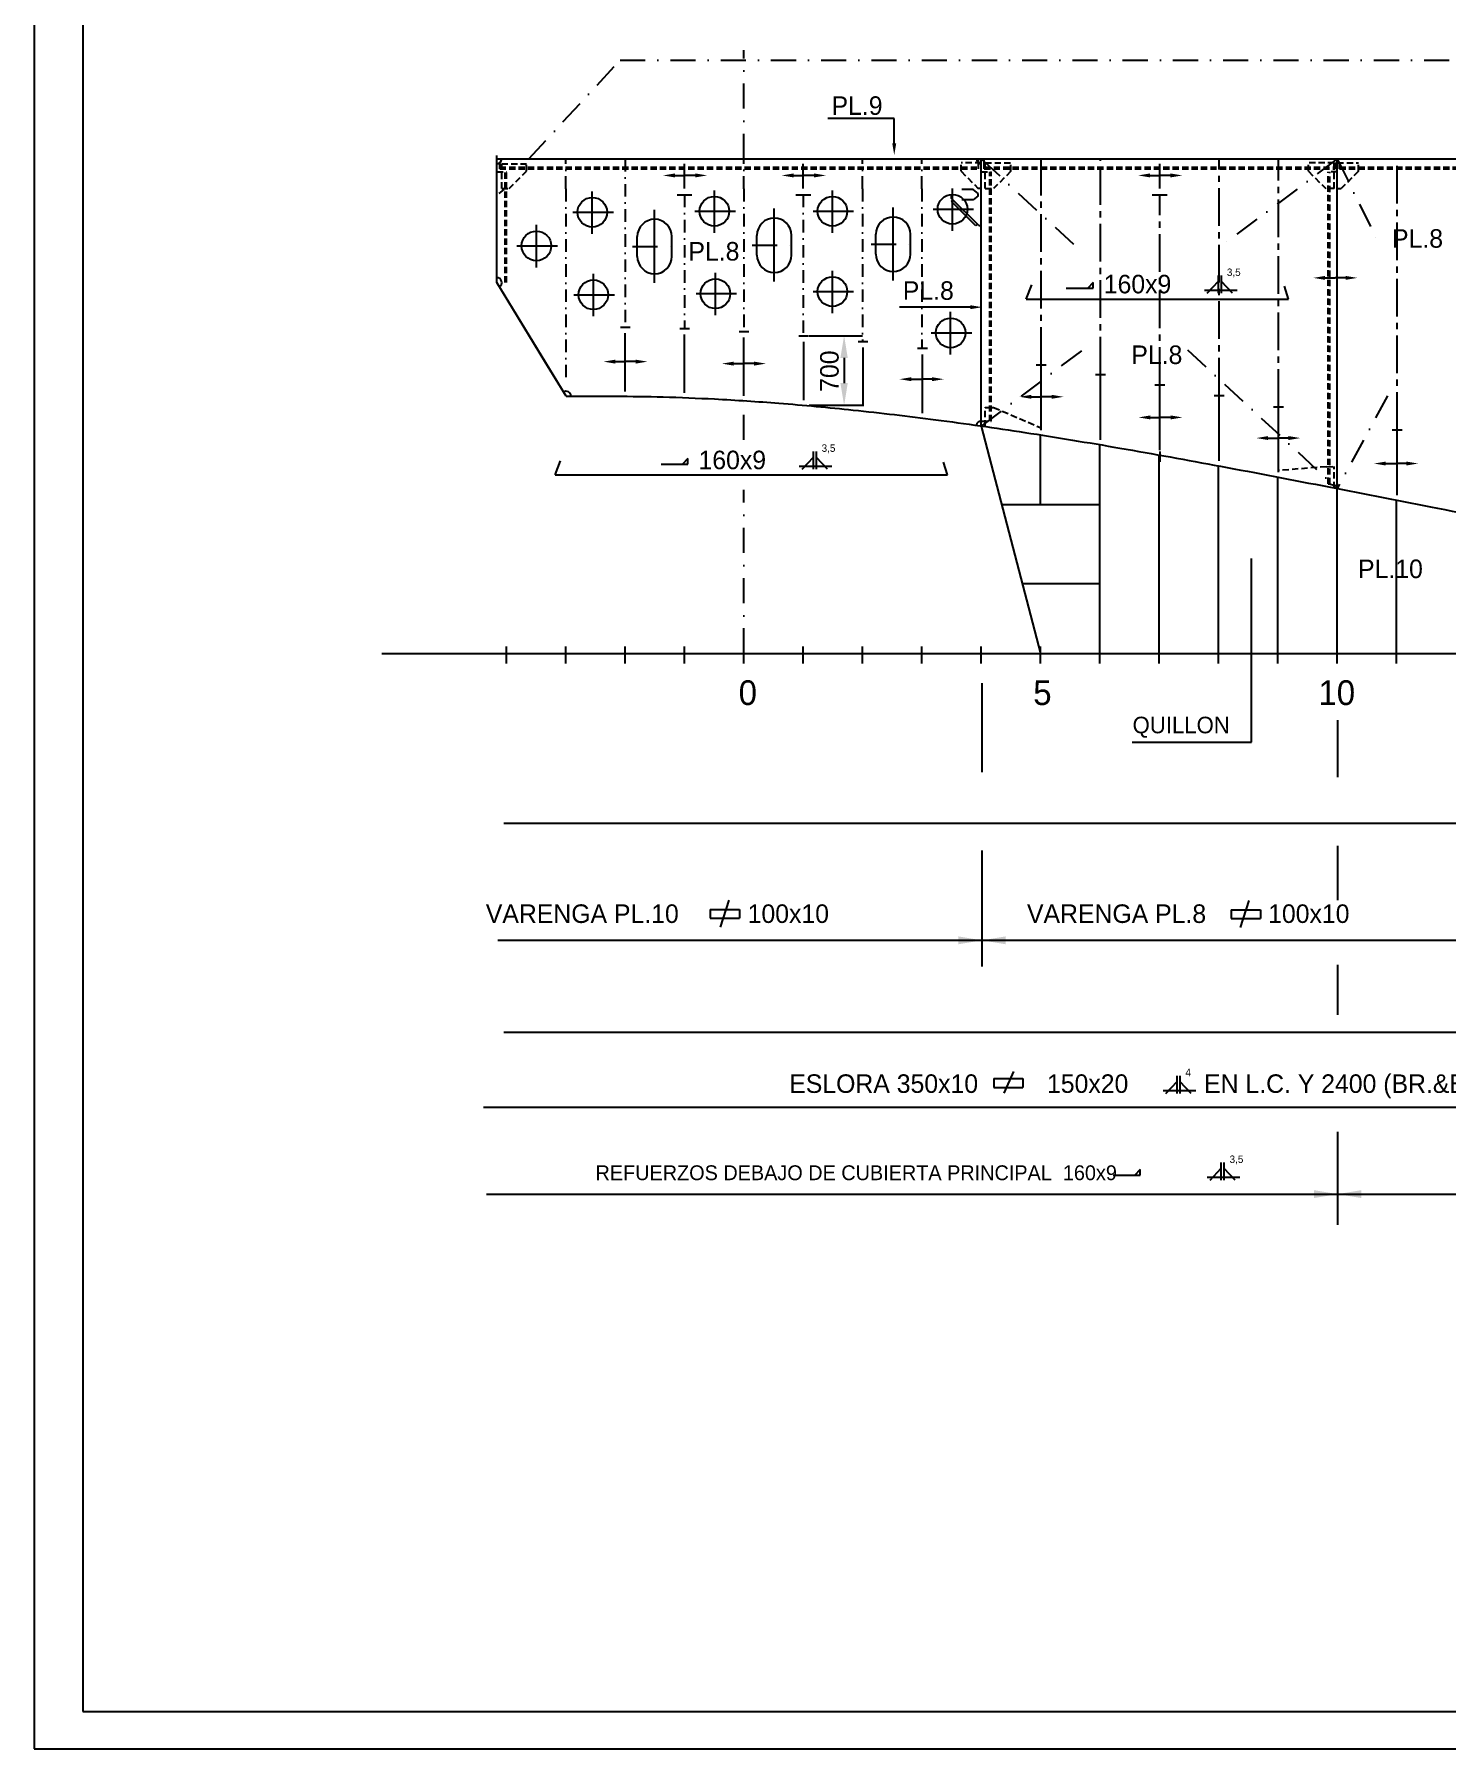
# Model space of a CAD drawing. Extents: x 14736 to 103911, y 8343 to 39843.
# Drawn here: x 14736 to 29018, y 8343 to 25678 of the extents above; entities that cross this region are included whole.
import ezdxf
from ezdxf.enums import TextEntityAlignment as Align

# ---------------------------------------------------------------- set-up
doc = ezdxf.new("R2010")
doc.units = 0
doc.header["$LTSCALE"] = 20
doc.header["$MEASUREMENT"] = 0
for name, pattern in [('CENTRO2', [28.575, 19.05, -3.175, 3.175, -3.175]), ('RAYITAS2', [4.7625, 3.175, -1.5875]), ('TRAZO_Y_PUNTO', [25.4, 12.7, -6.35, 0, -6.35]), ('TRAZO_Y_PUNTO2', [12.7, 6.35, -3.175, 0, -3.175])]:
    doc.linetypes.add(name, pattern=pattern)
doc.layers.get('0').update_dxf_attribs({"linetype": 'CONTINUOUS'})
doc.layers.get('DEFPOINTS').update_dxf_attribs({"linetype": 'CONTINUOUS'})
doc.layers.add('BORDE', color=7, linetype='CONTINUOUS')
doc.layers.add('TRAZAS', color=7, linetype='CONTINUOUS')
doc.styles.get("Standard").update_dxf_attribs({"font": 'Gothic.TTF'})
doc.dimstyles.new('CN', dxfattribs={"dimscale": 75, "dimtxt": 2.5, "dimasz": 3, "dimexe": 2.5, "dimexo": 2, "dimgap": 0.018, "dimtad": 1, "dimdec": 4, "dimlfac": 75, "dimzin": 12, "dimdsep": 46, "dimtxsty": 'Standard', "dimcen": 0.018, "dimclrd": 1, "dimclre": 1, "dimclrt": 3, "dimadec": 0, "dimazin": 0, "dimtfac": 0.2, "dimtdec": 4, "dimtmove": 2, "dimatfit": 3, "dimfxl": 0, "dimtolj": 1, "dimtzin": 12, "dimarcsym": 0})

# ---------------------------------------------------------------- blocks, each defined once
blk = doc.blocks.new('*D20')
at = {"color": 1, "linetype": 'ByBlock'}
for p, q in [((22573, 22630), (23112, 22630)), ((22925, 22405), (22925, 22152)), ((22573, 21927), (23112, 21927))]:
    blk.add_line(p, q, dxfattribs=at)
for points in [[(22887, 22405), (22962, 22405), (22925, 22630)], [(22887, 22152), (22962, 22152), (22925, 21927)]]:
    blk.add_solid(points, dxfattribs=at)
at = {"layer": 'DEFPOINTS', "color": 0, "linetype": 'ByBlock'}
for p in [(22423, 22630), (22423, 21927), (22925, 21927)]:
    blk.add_point(p, dxfattribs=at)
at = {"color": 3, "linetype": 'ByBlock'}
blk.add_text('700', height=187.5, rotation=90, dxfattribs=at).set_placement((22776, 22272), align=Align.MIDDLE_CENTER)

msp = doc.modelspace()

# ---------------------------------------------------------------- linework, layer by layer
at = {"color": 3}
for p, q in [((14735.8149593, 39842.942215), (14735.8149593, 8342.942215)), ((24412.1284013, 21904.9470882), (24437.1284013, 21904.9470882)), ((26116.5713634, 21459.4773166), (26116.5713634, 21353.5334514)), ((21572.0376467, 16829.0961122), (21866.8977358, 16829.0961122)), ((21572.0376467, 16829.0961122), (21866.8977358, 16829.0961122)), ((21572.0376467, 16829.0961122), (21572.0376467, 16740.138101)), ((21572.0376467, 16829.0961122), (21572.0376467, 16740.138101)), ((21757.9587234, 16923.5542997), (21671.0993676, 16650.1204997)), ((21866.8977358, 16829.0961122), (21866.8977358, 16740.138101)), ((21866.8977358, 16829.0961122), (21866.8977358, 16740.138101)), ((26839.9801233, 16826.1734554), (27134.8402124, 16826.1734554)), ((26839.9801233, 16826.1734554), (26839.9801233, 16737.2154442)), ((27017.8891265, 16920.6316429), (26931.0297707, 16647.1978429)), ((27134.8402124, 16826.1734554), (27134.8402124, 16737.2154442)), ((21572.0376467, 16740.138101), (21866.8977358, 16740.138101)), ((21572.0376467, 16740.138101), (21866.8977358, 16740.138101)), ((26839.9801233, 16737.2154442), (27134.8402124, 16737.2154442)), ((24438.2156294, 15118.755079), (24438.2156294, 15029.7970678)), ((24438.2156294, 15118.755079), (24438.2156294, 15029.7970678)), ((24438.2156294, 15118.755079), (24733.0757185, 15118.755079)), ((24438.2156294, 15118.755079), (24733.0757185, 15118.755079)), ((24638.4979161, 15191.0332593), (24541.1386109, 14971.4185768)), ((24638.4979161, 15191.0332593), (24541.1386109, 14971.4185768)), ((24733.0757185, 15118.755079), (24733.0757185, 15029.7970678)), ((24733.0757185, 15118.755079), (24733.0757185, 15029.7970678)), ((24438.2156294, 15029.7970678), (24733.0757185, 15029.7970678)), ((24438.2156294, 15029.7970678), (24733.0757185, 15029.7970678)), ((14735.8149593, 8342.942215), (103910.8149593, 8342.942215))]:
    msp.add_line(p, q, dxfattribs=at)
at = {"color": 2}
for p, q in [((15228.359857, 39467.942215), (15228.359857, 8717.942215)), ((24767.0764904, 23001.4378828), (24822.1561884, 23143.6368051)), ((25171.1992425, 23110.6861411), (25443.5828583, 23110.6861411)), ((25443.5828583, 23166.8542896), (25389.8544047, 23110.6861411)), ((25443.5828583, 23110.6861411), (25443.5828583, 23166.8542896)), ((27420.0833833, 23001.4378828), (27378.7738799, 23129.8757568)), ((20002.4906632, 21223.1454517), (20057.5703612, 21365.344374)), ((21073.3394269, 21332.3937099), (21345.7230428, 21332.3937099)), ((21345.7230428, 21388.5618585), (21291.9945892, 21332.3937099)), ((21345.7230428, 21332.3937099), (21345.7230428, 21388.5618585)), ((23971.854436, 21223.1454517), (23930.5449326, 21351.5833257)), ((25645.3463927, 14143.4545381), (25917.7300085, 14143.4545381)), ((25917.7300085, 14199.6226867), (25864.0015549, 14143.4545381)), ((25917.7300085, 14143.4545381), (25917.7300085, 14199.6226867)), ((15228.359857, 8717.942215), (103535.8149593, 8717.942215))]:
    msp.add_line(p, q, dxfattribs=at)
at = {"color": 6, "linetype": 'TRAZO_Y_PUNTO'}
for p, q in [((21912.1284013, 24418.0864731), (21912.1284013, 25516.5418391)), ((19737.3045798, 24418.0864731), (20660.6151985, 25418.0864731)), ((20660.6151985, 25418.0864731), (48912.1284013, 25418.0864731)), ((24312.1284013, 24418.0864731), (25284.2005388, 23518.0356354)), ((27912.1284013, 24418.0864731), (26712.420798, 23518.0356354)), ((27912.1284013, 24418.0864731), (28351.6949798, 23518.0356354)), ((19437.1284013, 24068.0864731), (19487.9820025, 24107.0864731)), ((24230.4399223, 24108.5127493), (24114.9147161, 24108.5127493)), ((24281.2935235, 24069.5127493), (24230.4399223, 24108.5127493)), ((24230.297304, 24005.5127493), (24114.9147161, 24005.5127493)), ((24281.2935235, 24044.5127493), (24230.297304, 24005.5127493)), ((25324.5556355, 22476.8242613), (24312.1284013, 21717.2758699)), ((26397.7492697, 22486.9902742), (27912.1284013, 21084.8122327)), ((28418.1740127, 22021.917122), (27912.1284013, 21084.8122327)), ((21912.1284013, 21577.7539896), (21912.1284013, 21973.4005097)), ((21912.1284013, 19418.0864731), (21912.1284013, 21070.444139))]:
    msp.add_line(p, q, dxfattribs=at)
at = {"color": 1}
for p, q in [((23431.9013708, 24826.4846411), (22759.2287956, 24826.4846411)), ((23431.9013708, 24576.0619772), (23431.9013708, 24826.4846411)), ((21213.5775218, 24250.9573741), (21316.7290929, 24250.9573741)), ((21419.8806639, 24250.9573741), (21316.7290929, 24250.9573741)), ((22414.3520481, 24250.9573741), (22517.5036191, 24250.9573741)), ((22620.6551902, 24250.9573741), (22517.5036191, 24250.9573741)), ((26018.6239964, 24250.9573741), (26121.7755674, 24250.9573741)), ((26224.9271385, 24250.9573741), (26121.7755674, 24250.9573741)), ((27788.8879747, 23215.0826236), (27892.0395458, 23215.0826236)), ((27995.1911168, 23215.0826236), (27892.0395458, 23215.0826236)), ((24200.759546, 22918.6500315), (23486.5426529, 22918.6500315)), ((24767.0764904, 23001.4378828), (27420.0833833, 23001.4378828)), ((20610.4303929, 22368.1332575), (20713.581964, 22368.1332575)), ((20816.733535, 22368.1332575), (20713.581964, 22368.1332575)), ((21808.7110547, 22348.1078462), (21911.8626257, 22348.1078462)), ((22015.0141968, 22348.1078462), (21911.8626257, 22348.1078462)), ((23606.1956867, 22190.6454043), (23709.3472578, 22190.6454043)), ((23812.4988288, 22190.6454043), (23709.3472578, 22190.6454043)), ((24817.7944848, 22012.6761617), (24920.9460558, 22012.6761617)), ((25024.0976269, 22012.6761617), (24920.9460558, 22012.6761617)), ((26020.9646415, 21804.0952934), (26124.1162126, 21804.0952934)), ((26227.2677836, 21804.0952934), (26124.1162126, 21804.0952934)), ((27211.8575639, 21595.514667), (27315.009135, 21595.514667)), ((27418.160706, 21595.514667), (27315.009135, 21595.514667)), ((28402.7500886, 21337.8560186), (28505.9016596, 21337.8560186)), ((28609.0532307, 21337.8560186), (28505.9016596, 21337.8560186)), ((20002.4906632, 21223.1454517), (23971.854436, 21223.1454517)), ((27044.0801941, 18519.4342676), (27044.0801941, 20376.5905765)), ((24318.7224301, 19117.8958657), (24318.7224301, 18217.360546)), ((25836.8070885, 18519.4342676), (27044.0801941, 18519.4342676)), ((24318.7224301, 17425.9808294), (24318.7224301, 16252.5559393))]:
    msp.add_line(p, q, dxfattribs=at)
at = {"color": 7}
for p, q in [((19412.1284013, 24418.0864731), (31592.9693612, 24418.0864731)), ((21311.3538751, 24118.0864731), (21311.3538751, 24368.0864731)), ((22512.1284013, 24118.0864731), (22512.1284013, 24368.0864731)), ((24312.1284013, 21717.2758699), (24312.1284013, 24418.0864731)), ((26116.4003496, 24118.0864731), (26116.4003496, 24368.0864731)), ((27912.1284013, 21084.8122327), (27912.1284013, 24418.0864731)), ((21236.3538751, 24055.5864731), (21386.3538751, 24055.5864731)), ((22437.1284013, 24055.5864731), (22587.1284013, 24055.5864731)), ((26041.4003496, 24055.5864731), (26191.4003496, 24055.5864731)), ((20662.1284013, 22718.4185025), (20762.1284013, 22718.4185025)), ((21262.1284013, 22704.8127203), (21362.1284013, 22704.8127203)), ((21862.1284013, 22673.8869545), (21962.1284013, 22673.8869545)), ((22466.4003496, 22629.9635377), (22566.4003496, 22629.9635377)), ((22516.4003496, 21977.5456119), (22516.4003496, 22567.4635377)), ((23066.4003496, 22572.4723489), (23166.4003496, 22572.4723489)), ((23116.4003496, 21918.7496284), (23116.4003496, 22509.9723489)), ((23666.4003496, 22503.3442036), (23766.4003496, 22503.3442036)), ((23716.4003496, 21848.2407303), (23716.4003496, 22440.8442036)), ((24866.4003496, 22334.7802196), (24966.4003496, 22334.7802196)), ((24916.4003496, 21676.8838706), (24916.4003496, 22334.7802196)), ((25466.4003496, 22238.030137), (25566.4003496, 22238.030137)), ((25516.4003496, 21578.8975379), (25516.4003496, 22238.030137)), ((26066.4003496, 22134.4541118), (26166.4003496, 22134.4541118)), ((26116.4003496, 21474.244701), (26116.4003496, 22134.4541118)), ((26666.4003496, 22025.7236834), (26766.4003496, 22025.7236834)), ((26716.4003496, 21364.5654707), (26716.4003496, 22025.7236834)), ((27266.4003496, 21912.2883044), (27366.4003496, 21912.2883044)), ((27316.4003496, 21250.5193856), (27316.4003496, 21912.2883044)), ((24312.1284013, 21717.2758699), (24912.1284013, 19418.0864731)), ((28466.4003496, 21680.1876346), (28566.4003496, 21680.1876346)), ((28516.4003496, 21017.7947866), (28516.4003496, 21680.1876346)), ((24912.1284013, 20924.5074224), (24912.1284013, 21626.9407846)), ((25512.1284013, 19418.0864731), (25512.1284013, 21528.9091427)), ((26112.1284013, 19418.0864731), (26112.1284013, 21424.2158588)), ((26712.1284013, 19418.0864731), (26712.1284013, 21314.4979558)), ((27312.1284013, 19418.0864731), (27312.1284013, 21200.4293153)), ((27912.1284013, 19418.0864731), (27912.1284013, 21084.8122327)), ((24519.0104742, 20924.5074224), (25512.1284013, 20924.5074224)), ((28512.1284013, 19418.0864731), (28512.1284013, 20967.6781818)), ((24727.3246059, 20126.2513511), (25512.1284013, 20126.2513511)), ((24912.1284013, 19418.0864731), (41877.009836, 19418.0864731))]:
    msp.add_line(p, q, dxfattribs=at)
at = {"color": 6, "linetype": 'RAYITAS2'}
for p, q in [((19412.1284013, 24288.0864731), (19512.1284013, 24288.0864731)), ((19442.1284013, 24333.0864731), (24282.1284013, 24333.0864731)), ((19442.1284013, 24318.0864731), (24282.1284013, 24318.0864731)), ((19462.1284013, 24368.0864731), (19712.1284013, 24368.0864731)), ((19537.1284013, 24118.0864731), (19712.1284013, 24293.0864731)), ((24107.0887339, 24293.0864731), (24107.0887339, 24378.0864731)), ((24312.1284013, 24378.0864731), (24107.0887339, 24378.0864731)), ((24107.0887339, 24293.0864731), (24282.0887339, 24118.0864731)), ((24312.1284013, 24288.0864731), (24412.1284013, 24288.0864731)), ((24342.1284013, 24333.0864731), (27890.6820176, 24333.0864731)), ((24342.1284013, 24318.0864731), (27890.6837307, 24318.0864731)), ((24352.1284013, 24378.0864731), (24612.1284013, 24378.0864731)), ((24352.1284013, 24118.0864731), (24352.1284013, 24378.0864731)), ((24397.1284013, 21767.2758699), (24397.1284013, 24288.0864731)), ((24412.1284013, 21767.2758699), (24412.1284013, 24288.0864731)), ((24612.1284013, 24293.0864731), (24437.1284013, 24118.0864731)), ((24612.1284013, 24293.0864731), (24612.1284013, 24378.0864731)), ((27880.6768549, 24378.287975), (27620.6768566, 24378.2582798)), ((27620.6865647, 24293.2582803), (27620.6768566, 24378.2582798)), ((27620.6865647, 24293.2582803), (27795.7065507, 24118.2782686)), ((27912.1284013, 24288.2915665), (27820.6871344, 24288.2811228)), ((27821.0475044, 21133.0175176), (27820.6871344, 24288.2811228)), ((27836.0478361, 21130.1137159), (27835.6871343, 24288.282836)), ((27880.7065501, 24118.2879767), (27880.6768549, 24378.287975)), ((27890.6837307, 24318.0864731), (27890.6722864, 24418.2891168)), ((27912.1284013, 24378.2915671), (28125.7165208, 24378.3159615)), ((27935.024858, 24318.0864731), (27935.0134128, 24418.2959696)), ((27935.0231448, 24333.0864731), (29690.6820176, 24333.0864731)), ((27935.024858, 24318.0864731), (29690.6837307, 24318.0864731)), ((28125.7262288, 24293.3159621), (27950.7462171, 24118.2959761)), ((28125.7262288, 24293.3159621), (28125.7165208, 24378.3159615)), ((19462.1284013, 24118.0864731), (19537.1284013, 24118.0864731)), ((24312.1284013, 24118.0864731), (24282.0887339, 24118.0864731)), ((24352.1284013, 24118.0864731), (24437.1284013, 24118.0864731)), ((27880.7065501, 24118.2879767), (27795.7065507, 24118.2782686)), ((27912.1284013, 24118.2915654), (27950.7462171, 24118.2959761)), ((24352.1284013, 21904.9470882), (24437.2921519, 21904.9470882)), ((24352.1284013, 21711.5367033), (24352.1284013, 21904.9470882)), ((24437.1284013, 21904.9470882), (24916.4003496, 21699.2072102)), ((24312.1284013, 21767.2758699), (24412.1284013, 21767.2758699)), ((27802.0327454, 21306.1002444), (27316.4003496, 21266.1269753)), ((27802.0327454, 21306.1002444), (27881.0277015, 21306.4075399)), ((27881.0523222, 21090.8376733), (27881.0277015, 21306.4075399))]:
    msp.add_line(p, q, dxfattribs=at)
at = {"color": 1, "linetype": 'TRAZO_Y_PUNTO2'}
for p, q in [((20112.3572247, 24115.3174175), (20112.3572247, 24418.0864731)), ((20712.1284013, 24418.0864731), (20712.1284013, 22718.4185025)), ((21912.3572247, 24115.3174175), (21912.3572247, 24418.0864731)), ((23112.3572247, 24115.3174175), (23112.3572247, 24418.0864731)), ((23712.3572247, 24115.3174175), (23712.3572247, 24418.0864731)), ((20112.1284013, 24115.3174175), (20112.1284013, 22147.6225057)), ((21912.1284013, 24115.3174175), (21912.1284013, 22673.8869545)), ((23112.1284013, 24115.3174175), (23112.1284013, 22572.4723489)), ((23712.1284013, 24115.3174175), (23712.1284013, 22503.3442036)), ((21312.1284013, 24055.5864731), (21312.1284013, 22704.8127203)), ((22512.1284013, 24055.5864731), (22512.1284013, 22629.9635377))]:
    msp.add_line(p, q, dxfattribs=at)
at = {"color": 6}
for p, q in [((24282.1284013, 24318.0864731), (24282.1284013, 24418.0864731)), ((24342.1284013, 24318.0864731), (24342.1284013, 24418.0864731)), ((21613.4028401, 23670.7391909), (21613.4028401, 24099.7855147)), ((22806.8741525, 23670.7391909), (22806.8741525, 24099.7855147)), ((24020.9229181, 23691.3035113), (24020.9229181, 24120.3498351)), ((20378.7772381, 23660.4572181), (20378.7772381, 24089.503542)), ((23420.9292136, 23187.1958373), (23420.9292136, 23928.0021093)), ((24025.1615796, 24005.0532948), (24010.6373691, 23988.4648069)), ((24257.7617492, 23741.3404269), (24010.6373691, 23988.4648069)), ((24012.1284013, 24018.0864731), (24012.1284013, 24043.0864731)), ((24287.1284013, 23743.0864731), (24012.1284013, 24018.0864731)), ((24281.2935235, 24044.5127493), (24281.2935235, 24069.5127493)), ((19812.9068364, 23321.150618), (19812.9068364, 23750.1969418)), ((20182.3042388, 23878.141689), (20591.4626516, 23878.141689)), ((21008.6751791, 23164.0103386), (21008.6751791, 23904.8166106)), ((21416.9298407, 23888.4236618), (21826.0882535, 23888.4236618)), ((22218.7138867, 23176.9138646), (22218.7138867, 23917.7201365)), ((22610.4011532, 23888.4236618), (23019.559566, 23888.4236618)), ((23824.4499188, 23908.9879822), (24233.6083316, 23908.9879822)), ((24273.3230243, 23756.8918501), (24257.7617492, 23741.3404269)), ((24287.1284013, 23743.0864731), (24312.1284013, 23743.0864731)), ((19616.4338371, 23538.8350889), (20025.5922499, 23538.8350889)), ((20389.0656563, 22827.6133019), (20389.0656563, 23256.6596258)), ((21623.6912583, 22837.8952747), (21623.6912583, 23266.9415985)), ((22806.8741525, 22858.4595951), (22806.8741525, 23287.5059189)), ((26711.4867188, 23060.6753254), (26711.4867188, 23239.4732007)), ((26742.307698, 23060.6753254), (26742.307698, 23239.4732007)), ((22610.4011532, 23076.1440659), (23019.559566, 23076.1440659)), ((26569.2552934, 23090.2458052), (26899.9431944, 23090.2458052)), ((26597.7502739, 23060.6753254), (26711.4867188, 23181.2181721)), ((26853.6692858, 23060.6753254), (26742.307698, 23178.7011949)), ((20192.5926569, 23045.2977728), (20601.7510698, 23045.2977728)), ((21427.2182589, 23055.5797455), (21836.3766717, 23055.5797455)), ((24002.2816861, 22441.4913453), (24002.2816861, 22870.5376692)), ((23805.8086867, 22659.1758162), (24214.9670995, 22659.1758162)), ((22499.8904583, 21282.3828943), (22613.6269032, 21402.925741)), ((22613.6269032, 21282.3828943), (22613.6269032, 21461.1807696)), ((22644.4478824, 21282.3828943), (22644.4478824, 21461.1807696)), ((22755.8094703, 21282.3828943), (22644.4478824, 21400.4087638)), ((22471.3954779, 21311.953374), (22802.0833789, 21311.953374)), ((18250.0978521, 19418.0864731), (24912.1284013, 19418.0864731)), ((27915.360625, 18742.0178512), (27915.360625, 18167.3885238)), ((19483.2779416, 17702.5912738), (47507.908116, 17702.5912738)), ((27915.360625, 17470.8681041), (27915.360625, 16923.5542997)), ((19424.8989939, 16516.9247308), (79393.5095481, 16516.9247308)), ((27915.360625, 16269.3698741), (27915.360625, 15764.3924387)), ((19483.2779416, 15587.2390391), (79416.0908104, 15587.2390391)), ((26178.303433, 14969.3473888), (26292.039878, 15089.8902355)), ((26292.039878, 14969.3473888), (26292.039878, 15148.1452641)), ((26322.8608572, 14969.3473888), (26322.8608572, 15148.1452641)), ((26434.222445, 14969.3473888), (26322.8608572, 15087.3732583)), ((26149.8084526, 14998.9178685), (26480.4963536, 14998.9178685)), ((19278.7287751, 14831.0595331), (79518.3653937, 14831.0595331)), ((27915.360625, 14580.3076503), (27915.360625, 13640.0046714)), ((26738.7246089, 14092.1800107), (26738.7246089, 14270.9778859)), ((26769.5455881, 14092.1800107), (26769.5455881, 14270.9778859)), ((26596.4931836, 14121.7504904), (26927.1810846, 14121.7504904)), ((26624.988164, 14092.1800107), (26738.7246089, 14212.7228573)), ((26880.9071759, 14092.1800107), (26769.5455881, 14210.2058801)), ((19309.9346973, 13950.7632726), (79518.3653937, 13950.7632726))]:
    msp.add_line(p, q, dxfattribs=at)
at = {"color": 1, "linetype": 'CENTRO2'}
for p, q in [((24916.4003496, 22334.7802196), (24916.4003496, 24418.0864731)), ((25516.4003496, 22238.030137), (25516.4003496, 24418.0864731)), ((26716.4003496, 22025.7236834), (26716.4003496, 24418.0864731)), ((27316.4003496, 21912.2883044), (27316.4003496, 24418.0864731)), ((28516.4003496, 21680.1876346), (28516.4003496, 24418.0864731)), ((26116.4003496, 22134.4541118), (26116.4003496, 24055.5864731))]:
    msp.add_line(p, q, dxfattribs=at)
at = {"color": 1, "linetype": 'TRAZO_Y_PUNTO'}
for p, q in [((20833.6751791, 23432.2967778), (20833.6751791, 23632.2967778)), ((21183.6751791, 23432.2967778), (21183.6751791, 23632.2967778)), ((22043.7138867, 23445.2003038), (22043.7138867, 23645.2003038)), ((22393.7138867, 23445.2003038), (22393.7138867, 23645.2003038)), ((23245.9292136, 23455.4822765), (23245.9292136, 23655.4822765)), ((23595.9292136, 23455.4822765), (23595.9292136, 23655.4822765))]:
    msp.add_line(p, q, dxfattribs=at)
at = {"color": 7, "linetype": 'Continuous'}
for p, q in [((20712.1284013, 22067.8400669), (20712.1284013, 22655.9185025)), ((21312.1284013, 22054.362088), (21312.1284013, 22642.3127203)), ((21912.1284013, 22023.5032718), (21912.1284013, 22611.3869545))]:
    msp.add_line(p, q, dxfattribs=at)
at = {"color": 1}
for centre in [(20378.7772381, 23877.9767932), (21613.4028401, 23888.258766), (22806.8741525, 23888.258766), (24020.9229181, 23908.8230864), (19812.9068364, 23538.6701931), (20389.0656563, 23045.132877), (21623.6912583, 23055.4148497), (22806.8741525, 23075.9791701), (24002.2816861, 22659.0109204)]:
    msp.add_circle(centre, 150, dxfattribs=at)
at = {"color": 3}
for centre, start, end in [((19412.1284013, 24418.0864731), 270, 0), ((19412.1284013, 23168.0870998), 301.3286860345, 90), ((20113.1284013, 22018.0870998), 0, 121.3650320127), ((24312.1284013, 21717.2758699), 90, 171.8997636285)]:
    msp.add_arc(centre, 50, start, end, dxfattribs=at)
at = {"color": 6}
msp.add_arc((24312.1284013, 24418.0864731), 50, 180, 270, dxfattribs=at)
at = {"color": 1}
for centre, start, end in [((21008.6751791, 23632.2967778), 0, 180), ((22218.7138867, 23645.2003038), 0, 180), ((23420.9292136, 23655.4822765), 0, 180), ((21008.6751791, 23432.2967778), 180, 0), ((22218.7138867, 23445.2003038), 180, 0), ((23420.9292136, 23455.4822765), 180, 0)]:
    msp.add_arc(centre, 175, start, end, dxfattribs=at)
for points in [[(23451.9013708, 24576.0619772), (23411.9013708, 24576.0619772), (23431.9013708, 24456.0619772)], [(21213.5775218, 24230.9573741), (21213.5775218, 24270.9573741), (21093.5775218, 24250.9573741)], [(21419.8806639, 24230.9573741), (21419.8806639, 24270.9573741), (21539.8806639, 24250.9573741)], [(22414.3520481, 24230.9573741), (22414.3520481, 24270.9573741), (22294.3520481, 24250.9573741)], [(22620.6551902, 24230.9573741), (22620.6551902, 24270.9573741), (22740.6551902, 24250.9573741)], [(26018.6239964, 24230.9573741), (26018.6239964, 24270.9573741), (25898.6239964, 24250.9573741)], [(26224.9271385, 24230.9573741), (26224.9271385, 24270.9573741), (26344.9271385, 24250.9573741)], [(27788.8879747, 23195.0826236), (27788.8879747, 23235.0826236), (27668.8879747, 23215.0826236)], [(27995.1911168, 23195.0826236), (27995.1911168, 23235.0826236), (28115.1911168, 23215.0826236)], [(24200.759546, 22938.6500315), (24200.759546, 22898.6500315), (24320.759546, 22918.6500315)], [(20610.4303929, 22348.1332575), (20610.4303929, 22388.1332575), (20490.4303929, 22368.1332575)], [(20816.733535, 22348.1332575), (20816.733535, 22388.1332575), (20936.733535, 22368.1332575)], [(21808.7110547, 22328.1078462), (21808.7110547, 22368.1078462), (21688.7110547, 22348.1078462)], [(22015.0141968, 22328.1078462), (22015.0141968, 22368.1078462), (22135.0141968, 22348.1078462)], [(23606.1956867, 22170.6454043), (23606.1956867, 22210.6454043), (23486.1956867, 22190.6454043)], [(23812.4988288, 22170.6454043), (23812.4988288, 22210.6454043), (23932.4988288, 22190.6454043)], [(24817.7944848, 21992.6761617), (24817.7944848, 22032.6761617), (24697.7944848, 22012.6761617)], [(25024.0976269, 21992.6761617), (25024.0976269, 22032.6761617), (25144.0976269, 22012.6761617)], [(26020.9646415, 21784.0952934), (26020.9646415, 21824.0952934), (25900.9646415, 21804.0952934)], [(26227.2677836, 21784.0952934), (26227.2677836, 21824.0952934), (26347.2677836, 21804.0952934)], [(27211.8575639, 21575.514667), (27211.8575639, 21615.514667), (27091.8575639, 21595.514667)], [(27418.160706, 21575.514667), (27418.160706, 21615.514667), (27538.160706, 21595.514667)], [(28402.7500886, 21317.8560186), (28402.7500886, 21357.8560186), (28282.7500886, 21337.8560186)], [(28609.0532307, 21317.8560186), (28609.0532307, 21357.8560186), (28729.0532307, 21337.8560186)], [(24078.7224301, 16476.9247308), (24078.7224301, 16556.9247308), (24318.7224301, 16516.9247308)], [(24559.1762323, 16476.9247308), (24559.1762323, 16556.9247308), (24319.1762323, 16516.9247308)], [(27674.9068228, 13910.7632726), (27674.9068228, 13990.7632726), (27914.9068228, 13950.7632726)], [(28155.360625, 13910.7632726), (28155.360625, 13990.7632726), (27915.360625, 13950.7632726)]]:
    msp.add_solid(points, dxfattribs=at)
at = {"layer": 'BORDE'}
for points in [[(19412.1284013, 23168.0870998), (19412.1284013, 24452.6911977)], [(20113.1284013, 22018.0870998), (19412.1284013, 23168.0870998)], [(19897.8674013, 22370.0870998), (19412.1284013, 23168.0870998)], [(19897.8674013, 22370.0870998), (19412.1284013, 23168.0870998)], [(20113.1284013, 22018.0870998), (19897.8674013, 22370.0870998)], [(20113.1284013, 22018.0870998), (19897.8674013, 22370.0870998)], [(20113.1284013, 22018.0870998), (20612.1284013, 22018.0870998)]]:
    msp.add_lwpolyline(points, dxfattribs=at)
at = {"layer": 'BORDE', "color": 6, "linetype": 'RAYITAS2'}
for points in [[(19442.1284013, 24318.0864731), (19442.1284013, 24418.0864731)], [(19462.1284013, 24118.0864731), (19462.1284013, 24368.0864731)], [(19497.1284013, 23168.0870998), (19497.1284013, 24288.0864731)], [(19512.1284013, 23168.0870998), (19512.1284013, 24288.0864731)], [(19712.1284013, 24293.0864731), (19712.1284013, 24368.0864731)]]:
    msp.add_lwpolyline(points, dxfattribs=at)
at = {"layer": 'BORDE', "color": 6, "linetype": 'TRAZO_Y_PUNTO'}
for points in [[(20785.4370168, 23532.2967778), (21241.638075, 23532.2967778)], [(21995.4757244, 23545.2003038), (22451.6767826, 23545.2003038)], [(23197.6910513, 23555.4822765), (23653.8921095, 23555.4822765)]]:
    msp.add_lwpolyline(points, dxfattribs=at)
at = {"layer": 'BORDE'}
msp.add_lwpolyline([(20612.1284013, 22018.0870998, -0.007096), (21094.3642013, 22011.4670998, -0.006104), (21615.3220013, 21990.6770998, -0.006556), (22265.7998013, 21948.1570998, -0.006664), (23017.6004013, 21879.0170998, -0.006368), (23850.8184013, 21780.4870998, -0.005694), (24752.1594013, 21651.8670998, -0.004668), (25713.4374013, 21494.4070998, -0.003358), (26730.1994013, 21311.1170998, -0.002227), (28923.8734013, 20886.4170998, 0.003659), (31330.0104013, 20428.6470998, 0.003849), (32611.6784013, 20206.4470998, 0.004935), (33943.2684013, 19999.4770998, 0.005822), (35321.0484013, 19815.3970998, 0.020458), (39669.6384013, 19462.2210998, 0.010132), (41912.1284013, 19418.0860998, 0.010132)], format="xyb", dxfattribs=at)
at = {"layer": 'BORDE', "color": 6}
msp.add_lwpolyline([(27821.0475044, 21133.0175176, -0.0000924555), (27912.1284013, 21115.3712538, 0.003658962)], format="xyb", dxfattribs=at)
at = {"layer": 'TRAZAS', "color": 6}
for p, q in [((19512.1284013, 19315.6849579), (19512.1284013, 19488.5527009)), ((20112.1284013, 19315.6849579), (20112.1284013, 19488.5527009)), ((20712.1284013, 19315.6849579), (20712.1284013, 19488.5527009)), ((21312.1284013, 19315.6849579), (21312.1284013, 19488.5527009)), ((21912.1284013, 19315.6849579), (21912.1284013, 19488.5527009)), ((22512.1284013, 19315.6849579), (22512.1284013, 19488.5527009)), ((23112.1284013, 19315.6849579), (23112.1284013, 19488.5527009)), ((23712.1284013, 19315.6849579), (23712.1284013, 19488.5527009)), ((24312.1284013, 19315.6849579), (24312.1284013, 19488.5527009)), ((24912.1284013, 19315.6849579), (24912.1284013, 19488.5527009)), ((25512.1284013, 19315.6849579), (25512.1284013, 19488.5527009)), ((26112.1284013, 19315.6849579), (26112.1284013, 19488.5527009)), ((26712.1284013, 19315.6849579), (26712.1284013, 19488.5527009)), ((27312.1284013, 19315.6849579), (27312.1284013, 19488.5527009)), ((27912.1284013, 19315.6849579), (27912.1284013, 19488.5527009)), ((28512.1284013, 19315.6849579), (28512.1284013, 19488.5527009))]:
    msp.add_line(p, q, dxfattribs=at)

# ---------------------------------------------------------------- texts
at = {"color": 3}
for s, height, p in [('PL.9', 187.5, (22797.7449386, 24863.3659307)), ('PL.8', 187.5, (21350.5117363, 23390.1571697)), ('PL.8', 187.5, (28465.5309309, 23519.8888264)), ('160x9', 187.5, (25550.4266045, 23058.6405917)), ('3,5', 75, (26795.3865527, 23234.4943385)), ('PL.8', 187.5, (23518.3798378, 22993.2450169)), ('PL.8', 187.5, (25829.4294367, 22343.9604445)), ('3,5', 75, (22697.5267371, 21456.2019074)), ('160x9', 187.5, (21452.5667889, 21280.3481606)), ('PL.10', 187.5, (28121.7760799, 20179.2238796)), ('QUILLON', 167.5, (25841.8061173, 18610.3119653)), ('VARENGA PL.10          100x10', 187.5, (19301.8260974, 16692.6153231)), ('VARENGA PL.8         100x10', 187.5, (24774.1297452, 16692.6153231)), ('ESLORA 350x10          150x20           EN L.C. Y 2400 (BR.&ER.)', 187.5, (22370.2593805, 14974.0615191)), ('4', 75, (26375.9397118, 15143.1664019)), ('REFUERZOS DEBAJO DE CUBIERTA PRINCIPAL  160x9', 150, (20411.0411558, 14091.670051)), ('3,5', 75, (26822.6244428, 14265.9990237))]:
    msp.add_text(s, height=height, dxfattribs=at).set_placement(p)
at = {"color": 6}
for s, p in [('0', (21858.3651035, 18895.9795167)), ('5', (24837.0543042, 18895.9795167)), ('10', (27720.5058485, 18895.9795167))]:
    msp.add_text(s, height=250, dxfattribs=at).set_placement(p)

# ---------------------------------------------------------------- dimensions: what is measured, and where the dimension line sits
at = {"color": 3}
dim = msp.add_linear_dim(base=(22924.7986378, 21927.4025173), p1=(22423.0552887, 22629.9635377), p2=(22423.0552887, 21927.4025173), angle=90, text='700', dimstyle='CN', dxfattribs=at)
dim.commit()
dim.dimension.update_dxf_attribs({"geometry": '*D20', "text_midpoint": (22776.0980636, 22271.7657788), "dimtype": 128})

doc.saveas('drawing.dxf')
